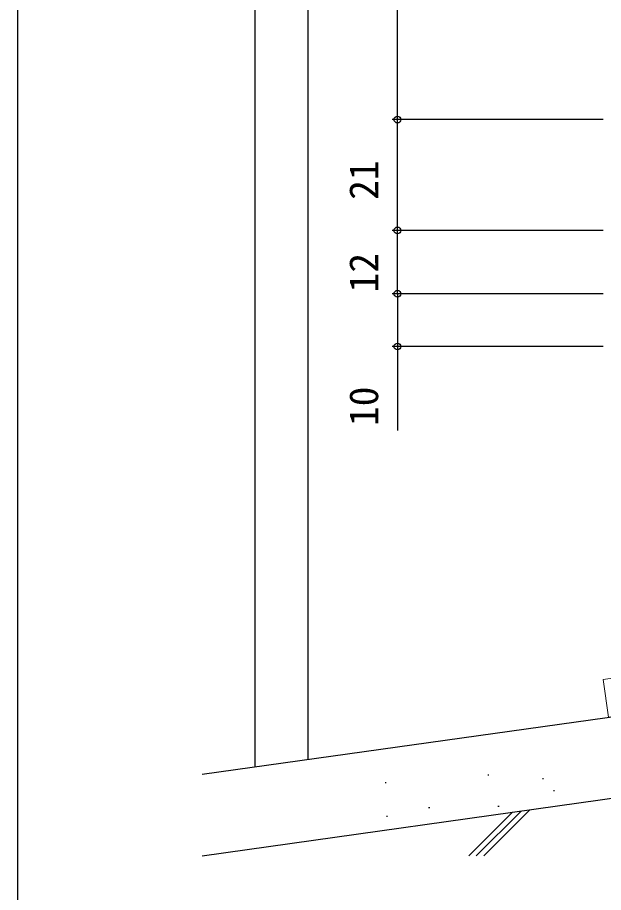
# Model space of a CAD drawing. Units: millimetres, scale not verified. Extents: x -437 to 438, y -554 to 551.
# Drawn here: x -436.8 to -325.7, y -206.5 to -40.6 of the extents above; entities that cross this region are included whole.
import ezdxf
from ezdxf.enums import TextEntityAlignment as Align

# ---------------------------------------------------------------- set-up
doc = ezdxf.new("R2010")
doc.units = ezdxf.units.MM
doc.header["$LTSCALE"] = 4
for name, color, linetype in [('0-4_YKK_12', 2, 'Continuous'), ('0-7_YKK_D', 6, 'Continuous'), ('0-8_YKK_ZWAK', 7, 'Continuous'), ('0-9_YSS_K', 3, 'Continuous'), ('0-A_YSS_KE', 3, 'Continuous')]:
    doc.layers.add(name, color=color, linetype=linetype)
doc.layers.add('0-5_YKK_13', color=4, linetype='Continuous', lineweight=18)
doc.styles.add('ＭＳ ゴシック', font='')
doc.styles.get('ＭＳ ゴシック').set_extended_font_data('MS Gothic')

msp = doc.modelspace()

# ---------------------------------------------------------------- linework, layer by layer
at = {"layer": '0-4_YKK_12'}
for p, q in [((-391.797, 138.766), (-391.793, -182.63)), ((-381.799, 138.766), (-381.798, -181.226))]:
    msp.add_line(p, q, dxfattribs=at)
at = {"layer": '0-5_YKK_13'}
msp.add_lwpolyline([(-309.94, -171.135), (-324.795, -173.22), (-325.796, -166.09), (-310.941, -164.005)], dxfattribs=at)
at = {"layer": '0-7_YKK_D'}
for p, q in [((-364.795, -59.969), (-364.795, 45.031)), ((-325.795, -59.969), (-365.795, -59.969)), ((-325.795, -59.969), (-365.795, -59.969)), ((-364.795, -80.969), (-364.795, -59.969)), ((-325.795, -80.969), (-365.795, -80.969)), ((-325.795, -80.969), (-365.795, -80.969)), ((-364.795, -92.969), (-364.795, -80.969)), ((-325.795, -92.969), (-365.795, -92.969)), ((-325.795, -92.969), (-365.795, -92.969)), ((-325.795, -102.969), (-365.795, -102.969))]:
    msp.add_line(p, q, dxfattribs=at)
msp.add_lwpolyline([(-364.795, -92.969), (-364.795, -102.969), (-364.795, -118.894)], dxfattribs=at)
for centre in [(-364.795, -59.969), (-364.795, -59.969), (-364.795, -80.969), (-364.795, -80.969), (-364.795, -92.969), (-364.795, -92.969), (-364.795, -102.969)]:
    msp.add_circle(centre, 0.637, dxfattribs=at)
at = {"layer": '0-8_YKK_ZWAK'}
msp.add_line((-436.8, 516.5), (-436.8, -553.5), dxfattribs=at)
at = {"layer": '0-9_YSS_K'}
for p, q in [((-401.793, -199.5), (-237.795, -176.467)), ((-367.143, -185.599), (-366.943, -185.599)), ((-347.653, -184.144), (-347.453, -184.144)), ((-337.29, -184.841), (-337.09, -184.841)), ((-335.201, -187.093), (-335.001, -187.093)), ((-358.878, -190.321), (-358.678, -190.321)), ((-345.742, -190.076), (-345.542, -190.076)), ((-366.852, -191.999), (-366.652, -191.999)), ((-351.268, -199.5), (-343.013, -191.245)), ((-349.854, -199.5), (-341.368, -191.013)), ((-348.44, -199.5), (-339.722, -190.782))]:
    msp.add_line(p, q, dxfattribs=at)
at = {"layer": '0-A_YSS_KE'}
msp.add_line((-401.793, -184.034), (-296.793, -169.287), dxfattribs=at)

# ---------------------------------------------------------------- texts
at = {"layer": '0-7_YKK_D', "style": 'ＭＳ ゴシック'}
for s, p in [('21', (-366.795, -75.178)), ('12', (-366.795, -92.722)), ('10', (-366.795, -118.044))]:
    msp.add_text(s, height=5.499, rotation=90, dxfattribs=at).set_placement(p, align=Align.BOTTOM_LEFT)

doc.saveas('drawing.dxf')
